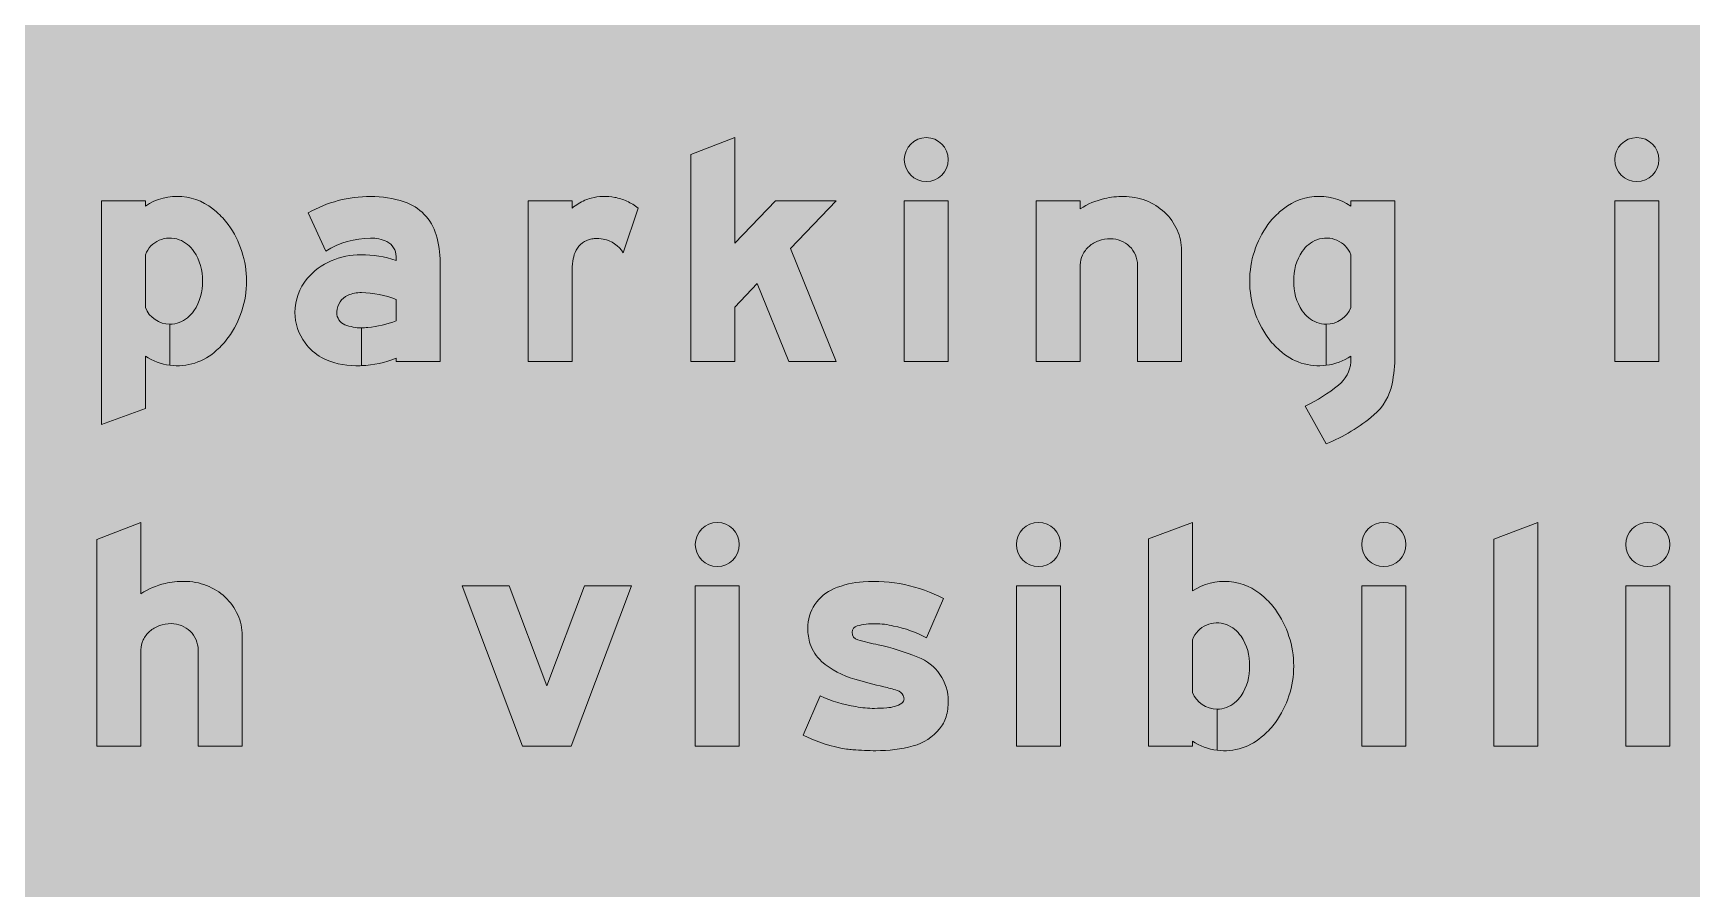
# Model space of a CAD drawing. Header units: millimetres. Extents: x 1969 to 2074, y 2991 to 3097.
# Drawn here: x 1988.29 to 2010.91, y 3004.66 to 3016.33 of the extents above; entities that cross this region are included whole.
import ezdxf

# ---------------------------------------------------------------- set-up
doc = ezdxf.new("R2010")
doc.units = ezdxf.units.MM
doc.layers.add('DIM', color=1, linetype='Continuous')
doc.layers.add('GSCOLORFILL', color=7, linetype='Continuous', lineweight=0)
doc.layers.add('GSOUTLINE', color=7, linetype='Continuous', lineweight=0)
doc.layers.get('GSOUTLINE').off()

# ---------------------------------------------------------------- blocks, each defined once
blk = doc.blocks.new('*U400')
at = {"layer": 'GSCOLORFILL', "true_color": 0xf5f5f5, "transparency": 33554687}
blk.add_hatch(color=7, dxfattribs=at).paths.add_polyline_path([(-950.000000000005, -1000), (950.0000000000041, -1000, 0.414213562373095), (1050.000000000004, -900), (1050.000000000004, 900, 0.414213562373095), (950.0000000000041, 1000), (-950.000000000005, 1000, 0.414213562373095), (-1050.000000000005, 900), (-1050.000000000005, -900.0000000000005, 0.414213562373095)])
blk = doc.blocks.new('*U86')
at = {"layer": 'GSCOLORFILL', "linetype": 'Continuous'}
h = blk.add_hatch(color=0, dxfattribs=at)
edge = h.paths.add_edge_path()
edge.add_arc((45.80677982315294, 74.32701415506752), 46.19323120026423, 358.353811366425, 393.8535021597676)
edge.add_arc((60.91561510266509, 84.46194178198404), 28.00000000000004, 33.85350215976774, 69.13242741701937)
edge.add_arc((62.34045196264872, 88.19956668590797), 23.99999999999999, 69.1324274170193, 158.568043919135)
edge.add_line((40, 96.96907101081622), (40, 49.03092898918378))
edge.add_arc((62.34045196264873, 57.800433314092), 23.99999999999999, 201.4319560808649, 270)
edge.add_line((62.34045196264873, 33.80043331409202), (62.34045196264873, -3.574473431724321))
edge.add_arc((69.00257494377648, 48.36448062052214), 52.36448062052215, 236.3677911496907, 262.69067776652605, ccw=False)
edge.add_line((40, 4.765289374724148), (40, -42.75961538461539))
edge.add_line((40, -42.75961538461539), (0, -57.49999999999999))
edge.add_line((0, -57.49999999999999), (0, 146))
edge.add_line((0, 146), (40, 146))
edge.add_line((40, 146), (40, 141.2347106252759))
edge.add_arc((69.0025749437765, 97.63551937947787), 52.36448062052214, 46.93632899857971, 123.6322088503093, ccw=False)
edge.add_arc((63.70470146193474, 87.615712207661), 63.37203257652521, 35.410782097744175, 49.623474417812474, ccw=False)
edge.add_arc((44.51793562419522, 73), 87.48206437580478, 0, 35.93121013899378, ccw=False)
edge.add_arc((44.5179356241952, 73), 87.4820643758048, -35.93121013899378, 0, ccw=False)
edge.add_arc((63.70470146193489, 58.38428779233894), 63.37203257652506, 310.37652558218747, 324.5892179022557, ccw=False)
edge.add_arc((69.00257494377642, 48.36448062052215), 52.3644806205222, 262.70170899991194, 313.06367100142035, ccw=False)
edge.add_line((62.35045196264872, -3.575755136557319), (62.35045196264872, 33.80043539742545))
edge.add_arc((62.34045196264862, 57.80043331409206), 24.00000000000004, 270.0238732421548, 290.8675725829809)
edge.add_arc((60.91561510266511, 61.53805821801595), 28.00000000000001, 290.8675725829806, 326.1464978402322)
edge.add_arc((45.80677982315297, 71.67298584493247), 46.19323120026421, 326.1464978402324, 361.646188633575)
at = {"layer": 'GSCOLORFILL', "color": 0}
blk.add_lwpolyline([(91.98094621685533, 72.99999999999997, 0.1561474372907178), (84.16862514632328, 100.0599392146525, 0.155160827510034), (70.88947312255061, 110.6253161094512, 0.411331395663587), (40, 96.96907101081622), (40, 49.03092898918378, 0.3084429755062391), (62.34045196264873, 33.80043331409202), (62.34045196264873, -3.574473431724321, -0.1153629858599817), (40, 4.765289374724148), (40, -42.75961538461539), (0, -57.49999999999999), (0, 146), (40, 146), (40, 141.2347106252759, -0.3477275210567032), (104.7576009987296, 135.892766306912, -0.06209419030842191), (115.3540975280471, 124.3356577262212, -0.1580767730378781), (132, 73, -0.1580767730378781), (115.3540975280471, 21.66434227377882, -0.062094190308422), (104.7576009987296, 10.10723369308805, -0.2233522246381115), (62.35045196264872, -3.575755136557319), (62.35045196264872, 33.80043539742545, 0.09119938616970456), (70.88947312255061, 35.37468389054882, 0.155160827510034), (84.16862514632328, 45.94006078534746, 0.1561474372907175)], format="xyb", close=True, dxfattribs=at)
blk = doc.blocks.new('*U87')
at = {"layer": 'GSCOLORFILL', "linetype": 'Continuous'}
blk.add_hatch(color=0, dxfattribs=at).paths.add_polyline_path([(91.99999999999989, 95.44033577145203), (91.99999999999989, 91.75569963669679, 0.08100507043754805), (59.91953844420409, 96.98738914505502, 0.1014742160753828), (32.92684469106193, 91.45226904517564, 0.1197283995981818), (11.16861765178227, 75.33308504889472, 0.1754854121989099), (0, 44.49098118164371, 0.162185951185596), (9.198205530711505, 16.87991725761773, 0.09962377950152626), (24.24940108183667, 3.435786395090417, 0.1178281433564822), (55.36485303884586, -4.000000000000028, 0.01259221290035344), (60.50437854736413, -3.870543474057882), (60.50437854736418, 30.44590424709844, -0.09643868278043381), (45.49812347970108, 33.36744272502021, -0.3055685730968929), (38, 44.49098118164358, -0.01000308247268235), (38.01449229959674, 45.21530038588774, -0.2881603305628229), (48.24719211376062, 60.13617985242543, -0.1118126494378583), (60.80315011960487, 62.49690242181767, -0.08137338335513948), (92, 56.34782538492402), (92, 36.91597781560395, -0.0720389147267735), (66.20162791964776, 30.85371626019864, -0.03568194688239786), (60.51437854736417, 30.44590549709844), (60.51437854736406, -3.870038894188326, 0.07931235260569526), (92, 2.799999999999983), (92, 0), (132, 0), (132, 90.24413145539907, 0.07131460927379192), (128.4502155484503, 115.0057552505379, 0.247093300969659), (99.29227802593027, 145.1204166717226, 0.07943033779107565), (68.76995305164318, 150.0000000000001, 0.130157360885894), (12.03366872579696, 134.9761925316005), (28.09152440947727, 100.3138559626782, -0.1407932063417405), (68.76995305164307, 112.0000000000001, -0.127608200101516), (83.66512167935822, 108.8781984363012, -0.2849461240288968)])
at = {"layer": 'GSCOLORFILL', "color": 0}
blk.add_lwpolyline([(55.3648530388453, -4.000000000000014, 0.01259221290035482), (60.50437854736413, -3.870543474057854), (60.50437854736418, 30.44590424709844, -0.09643868278043409), (45.49812347970104, 33.36744272502022, -0.3055685730968945), (38, 44.49098118164369, -0.0100030824726959), (38.01449229959678, 45.21530038588883, -0.2881603305628071), (48.24719211376072, 60.13617985242547, -0.1084920170889828), (60.42376644223515, 62.50839828890307, -0.08234480440022278), (92, 56.34782538492404), (92, 36.91597781560394, -0.0720389147267738), (66.20162791964765, 30.8537162601986, -0.03568194688239714), (60.51437854736417, 30.44590549709845), (60.51437854736406, -3.870038894188326, 0.07931235260569527), (92, 2.799999999999986), (92, 0), (132, 0), (132, 90.24413145539917, 0.0713146092737911), (128.4502155484504, 115.0057552505377, 0.2470933009696595), (99.29227802593039, 145.1204166717225, 0.07943033779107607), (68.76995305164314, 150.0000000000001, 0.1301573608858939), (12.03366872579696, 134.9761925316005), (28.09152440947727, 100.3138559626782, -0.1407932063417409), (68.7699530516432, 112.0000000000001, -0.1276082001015154), (83.66512167935826, 108.8781984363012, -0.2849461240288967), (91.99999999999989, 95.44033577145198), (91.99999999999989, 91.7556996366968, 0.0810050704375488), (59.91953844420379, 96.98738914505503, 0.1014742160753588), (32.92684469106766, 91.45226904517807, 0.1197283995982114), (11.16861765178197, 75.33308504889436, 0.1754854121989074), (0, 44.49098118164371, 0.1621859511855917), (9.19820553071105, 16.87991725761833, 0.0996237795015298), (24.24940108183662, 3.435786395090425, 0.1178281433564803)], format="xyb", close=True, dxfattribs=at)
blk = doc.blocks.new('*U88')
at = {"layer": 'GSCOLORFILL', "linetype": 'Continuous'}
h = blk.add_hatch(color=0, dxfattribs=at)
edge = h.paths.add_edge_path()
edge.add_arc((62.34939213927608, 79.6854098176108), 32.00000000000017, 79.18246767352575, 93.8556250591469)
edge.add_arc((61.63370283579749, 90.30471540881575), 21.35660475137249, 93.85562505914676, 106.8366272197322)
edge.add_arc((61.24077079005933, 91.6031686651475), 19.99999999999997, 106.8366272197323, 158.1191728451246)
edge.add_arc((71.65289149145738, 87.4215696900377), 31.2204290242896, 158.1191728451244, 173.0836916735146)
edge.add_arc((124.7709534774721, 80.62591342850244), 84.77100697890104, 172.847292452201, 179.93562804887)
edge.add_line((40, 80.72115384615384), (40, 0))
edge.add_line((40, 0), (0, 0))
edge.add_line((0, 0), (0, 146))
edge.add_line((0, 146), (40, 146))
edge.add_line((40, 146), (40, 139.4741517586929))
edge.add_arc((80.20100428125309, 86.17638380713848), 66.75906540567411, 115.41999205079091, 127.02622125869931, ccw=False)
edge.add_arc((64.42216422748476, 119.3766412768664), 29.99999999999999, 103.83237165386458, 115.4199920507906, ccw=False)
edge.add_arc((69.56115049428412, 98.50534936501198), 51.49465063498803, 79.69148826116168, 103.83237165386458, ccw=False)
edge.add_arc((70.72335768463735, 104.8951663668707), 44.99999999999991, 64.9550848169091, 79.69148826116168, ccw=False)
edge.add_arc((66.12650663724236, 95.0573295974977), 55.8588246073303, 52.669442036432486, 64.95508481690922, ccw=False)
edge.add_line((100, 139.4734835723265), (86.44384074260017, 98.8029509025588))
edge.add_arc((63.19046988328277, 84.08717555524916), 27.51859917207702, 32.32746235299488, 79.18246767352575)
at = {"layer": 'GSCOLORFILL', "color": 0}
blk.add_lwpolyline([(68.35521238202534, 111.1167655505695, 0.06411134923532956), (60.19762973862049, 111.6129828317178, 0.05670095452127784), (55.44789640508208, 110.7458593422669, 0.2275732212208249), (42.68155049846757, 99.0567142756719, 0.06538798349459168), (40.6596501983656, 91.1811152222656, 0.03093856440725937), (40, 80.72115384615384), (40, 0), (0, 0), (0, 146), (40, 146), (40, 139.4741517586929, -0.05068506447739766), (51.54465506371872, 146.4722084002377, -0.05060365996564109), (57.24970115181003, 148.5066219398892, -0.1057257860161052), (78.77603464991518, 149.1687972739115, -0.06438845141651094), (89.77314480369034, 145.6640958440934, -0.05365763651898708), (100, 139.4734835723265), (86.44384074260017, 98.8029509025588, 0.2073403558268148)], format="xyb", close=True, dxfattribs=at)
blk = doc.blocks.new('*U89')
at = {"layer": 'GSCOLORFILL', "linetype": 'Continuous'}
blk.add_hatch(color=0, dxfattribs=at).paths.add_polyline_path([(90.67667566303874, 102.6105590409248), (132, 146), (76.76187473197388, 146), (40, 107.4000756516775), (40, 203.4999790823973), (0, 188.0614180476359), (0, 0), (40, 0), (40, 49.40011041501656), (60.37012409718483, 70.78871626958689), (88.87815591327308, 0), (132, 0)])
at = {"layer": 'GSCOLORFILL', "color": 0}
blk.add_lwpolyline([(90.67667566303874, 102.6105590409248), (132, 146), (76.76187473197388, 146), (40, 107.4000756516775), (40, 203.4999790823973), (0, 188.0614180476359), (0, 0), (40, 0), (40, 49.40011041501656), (60.37012409718483, 70.78871626958689), (88.87815591327308, 0), (132, 0)], close=True, dxfattribs=at)
blk = doc.blocks.new('*U90')
at = {"layer": 'GSCOLORFILL', "linetype": 'Continuous'}
h = blk.add_hatch(color=0, dxfattribs=at)
edge = h.paths.add_edge_path()
edge.add_arc((20, 183.5), 20, 0, 360)
h.paths.add_polyline_path([(0, 0), (40, 0), (40, 146), (0, 146)])
at = {"layer": 'GSCOLORFILL', "color": 0}
blk.add_lwpolyline([(0, 0), (40, 0), (40, 146), (0, 146)], close=True, dxfattribs=at)
blk.add_circle((20, 183.5), 20, dxfattribs=at)
blk = doc.blocks.new('*U91')
at = {"layer": 'GSCOLORFILL', "linetype": 'Continuous'}
h = blk.add_hatch(color=0, dxfattribs=at)
edge = h.paths.add_edge_path()
edge.add_line((92, 0), (132, 0))
edge.add_line((132, 0), (132, 100.8830320548367))
edge.add_arc((86.07534682756113, 100.8830320548367), 45.92465317243887, 0, 23.93171822373219)
edge.add_arc((82.82425516028829, 99.44019281717665), 49.48153131130479, 23.9317182237323, 46.97501240943514)
edge.add_arc((80.730439071099, 97.19681228199994), 52.55021540077338, 46.97501240943514, 68.86358468613743)
edge.add_arc((79.37453284269009, 93.68953779756492), 56.31046220243508, 68.86358468613724, 90)
edge.add_arc((79.37453284269016, 69.99478146240604), 80.00521853759396, 90.00000000000006, 102.6042796135857)
edge.add_arc((78.69265252470947, 78.028513876337), 72.02451076747664, 103.4695365311017, 122.4942570075609)
edge.add_line((40, 138.7772487758923), (40, 146))
edge.add_line((40, 146), (0, 146))
edge.add_line((0, 146), (0, 0))
edge.add_line((0, 0), (40, 0))
edge.add_line((40, 0), (40, 87.71753286589909))
edge.add_arc((60.83417894850335, 87.71753286589907), 20.83417894850335, 154.5282720028093, 180, ccw=False)
edge.add_arc((64.03048830144326, 86.19490705822675), 24.37462847220524, 131.0076349936261, 154.5282720028095, ccw=False)
edge.add_arc((66.09710507856303, 83.81817613339857), 27.52419269484106, 109.80736038530819, 131.0076349936261, ccw=False)
edge.add_arc((67.43949500252651, 80.09104704004271), 31.48569518587881, 89.99999999999989, 109.80736038530819, ccw=False)
edge.add_arc((67.43949500252654, 86.30962031839455), 25.26712190752697, 68.08082655396481, 90, ccw=False)
edge.add_arc((67.71532962649242, 86.9951175565081), 24.52820973193388, 45.82979570204179, 68.0808265539651, ccw=False)
edge.add_arc((68.14207601105291, 87.43440733147506), 23.91576546252974, 23.092845889367595, 45.82979570204168, ccw=False)
edge.add_arc((68.80608426861333, 87.7175328658991), 23.19391573138667, 0, 23.092845889368277, ccw=False)
edge.add_line((92, 87.7175328658991), (92, 0))
at = {"layer": 'GSCOLORFILL', "color": 0}
blk.add_lwpolyline([(92, 0), (132, 0), (132, 100.8830320548367, 0.1048030179721755), (128.0518361595565, 119.5122594239381, 0.1008855307406956), (116.5863575327339, 135.6139731601839, 0.09579836817007248), (99.67950495013713, 146.2116879931507, 0.09248737428302214), (79.37453284269009, 150, 0.05505205982243612), (61.91610325133973, 148.0719114650645, 0.0832022013956986), (40, 138.7772487758923), (40, 146), (0, 146), (0, 0), (40, 0), (40, 87.71753286589909, -0.1116012735434615), (42.02513207801013, 96.67759805996153, -0.102989975481698), (48.03684201390564, 104.5885415981205, -0.09276840372104511), (56.77029056251172, 109.7139617844638, -0.08664174293623028), (67.43949500252654, 111.5767422259215, -0.09593311806680128), (76.87166745856348, 109.7502169884754, -0.09739464939670303), (84.80639463560613, 104.5885415981205, -0.09953542793436854), (90.14148262972458, 96.81470296034922, -0.1011039461656413), (92, 87.7175328658991)], format="xyb", close=True, dxfattribs=at)
blk = doc.blocks.new('*U92')
at = {"layer": 'GSCOLORFILL', "linetype": 'Continuous'}
h = blk.add_hatch(color=0, dxfattribs=at)
edge = h.paths.add_edge_path()
edge.add_line((92, 96.96907101081621), (92, 49.03092898918375))
edge.add_arc((69.65954803735139, 57.80043331409183), 23.99999999999983, 270.02387324215454, 338.5680439191352, ccw=False)
edge.add_line((69.66954803735138, 33.80043539742543), (69.66954803735138, -3.573189769877047))
edge.add_arc((62.99742505622353, 48.36448062052192), 52.36448062052196, 277.3203537392904, 303.63220885031)
edge.add_line((92.00000000000045, 4.765289374724446), (92, -0.5961538461539373))
edge.add_arc((61.57602362323368, 2.106248939403532), 30.54376072767438, 308.9309891776315, 354.9240369506624, ccw=False)
edge.add_arc((-13.71930590193001, 95.31756979823027), 150.3675354326558, 295.3190077031434, 308.9309891776316, ccw=False)
edge.add_line((50.58653846153834, -40.60576923076935), (69.5288461538463, -74.99999999999996))
edge.add_arc((10.2407554963178, 71.58986519008066), 158.1254763479349, 292.0208095466113, 310.504011416393)
edge.add_arc((80.46839128262309, -10.62447545274072), 50.00000000000007, 310.5040114163928, 348.7704622094159)
edge.add_arc((1.999999999999147, 4.954727656441462), 130.0000000000009, 348.7704622094162, 360)
edge.add_line((132, 4.954727656441493), (132, 146))
edge.add_line((132, 146), (92, 146))
edge.add_line((92, 146), (92, 141.2347106252758))
edge.add_arc((62.9974250562235, 97.63551937947835), 52.36448062052173, 56.36779114969037, 133.0636710014207)
edge.add_arc((68.29529853806469, 87.61571220766152), 63.37203257652439, 130.3765255821875, 144.5892179022557)
edge.add_arc((87.4820643758033, 73.00000000000048), 87.48206437580325, 144.0687898610058, 180.0000000000003)
edge.add_arc((87.48206437580485, 72.99999999999996), 87.4820643758048, 180, 215.9312101389945)
edge.add_arc((68.29529853806235, 58.38428779233616), 63.37203257652117, 215.4107820977447, 229.6234744178129)
edge.add_arc((62.99742505622349, 48.3644806205219), 52.36448062052195, 226.9363289985797, 277.3093222334741)
edge.add_line((69.65954803735139, -3.574473431724343), (69.65954803735139, 33.800433314092))
edge.add_arc((69.65954803735127, 57.80043331409189), 23.99999999999989, 249.1324274170193, 270.0000000000002, ccw=False)
edge.add_arc((71.08438489733498, 61.53805821801588), 28.00000000000002, 213.8535021597678, 249.1324274170193, ccw=False)
edge.add_arc((86.19322017684689, 71.67298584493246), 46.19323120026405, 178.3538113664254, 213.8535021597679, ccw=False)
edge.add_arc((86.19322017684811, 74.3270141550671), 46.19323120026529, 146.1464978402325, 181.646188633575, ccw=False)
edge.add_arc((71.08438489733494, 84.46194178198411), 27.99999999999998, 110.8675725829807, 146.1464978402321, ccw=False)
edge.add_arc((69.65954803735136, 88.19956668590815), 23.99999999999984, 21.43195608086461, 110.8675725829809, ccw=False)
at = {"layer": 'GSCOLORFILL', "color": 0}
blk.add_lwpolyline([(92, 96.96907101081621), (92, 49.03092898918375, -0.3083289023896013), (69.66954803735138, 33.80043539742543), (69.66954803735138, -3.573189769877047, 0.1153142115089289), (92.00000000000045, 4.765289374724446), (92, -0.5961538461539369, -0.203420709161922), (80.76923076923072, -21.65384615384625, -0.05946341080105919), (50.58653846153834, -40.60576923076935), (69.5288461538463, -74.99999999999996, 0.08082348706582156), (112.9434555127777, -48.64250016796412, 0.1685380103300383), (129.5111358342626, -20.36147739597986, 0.04903735144977058), (132, 4.954727656441493), (132, 146), (92, 146), (92, 141.2347106252758, 0.3477275210567068), (27.24239900127043, 135.8927663069119, 0.062094190308422), (16.64590247195298, 124.3356577262212, 0.1580767730378813), (5.684341886080801e-14, 72.99999999999999, 0.1580767730378813), (16.64590247195355, 21.66434227377793, 0.062094190308422), (27.24239900127054, 10.10723369308794, 0.2234027591822664), (69.65954803735139, -3.574473431724343), (69.65954803735139, 33.800433314092, -0.09130442022594537), (61.11052687744944, 35.37468389054875, -0.1551608275100334), (47.83137485367683, 45.94006078534734, -0.1561474372907168), (40.01905378314467, 72.9999999999996, -0.1561474372907167), (47.83137485367683, 100.0599392146526, -0.1551608275100335), (61.11052687744944, 110.6253161094512, -0.4113313956635899)], format="xyb", close=True, dxfattribs=at)
blk = doc.blocks.new('*U94')
at = {"layer": 'GSCOLORFILL', "linetype": 'Continuous'}
h = blk.add_hatch(color=0, dxfattribs=at)
edge = h.paths.add_edge_path()
edge.add_arc((20, 183.5), 20, 0, 360)
h.paths.add_polyline_path([(0, 0), (40, 0), (40, 146), (0, 146)])
at = {"layer": 'GSCOLORFILL', "color": 0}
blk.add_lwpolyline([(0, 0), (40, 0), (40, 146), (0, 146)], close=True, dxfattribs=at)
blk.add_circle((20, 183.5), 20, dxfattribs=at)
blk = doc.blocks.new('*U82')
at = {"layer": 'GSOUTLINE', "color": 28, "true_color": 0x0a0a0a, "xscale": 0.3, "yscale": 0.3, "zscale": 0.3}
for name, p in [('*U89', (325.2, 8.082668874372531e-16)), ('*U90', (383.4000000000001, 8.082668874372531e-16)), ('*U94', (577.2000000000002, 2.277843046414077e-15)), ('*U86', (164.4, 8.082668874372531e-16)), ('*U87', (217.2, 8.082668874372531e-16)), ('*U88', (280.8000000000001, 8.082668874372531e-16)), ('*U91', (419.4000000000001, 8.082668874372531e-16)), ('*U92', (477.6000000000001, 8.082668874372531e-16))]:
    blk.add_blockref(name, p, dxfattribs=at)
blk = doc.blocks.new('*U78')
at = {"layer": 'GSOUTLINE'}
blk.add_blockref('*U82', (149, 0), dxfattribs=at)
blk = doc.blocks.new('*U119')
at = {"layer": 'GSCOLORFILL', "linetype": 'Continuous'}
h = blk.add_hatch(color=0, dxfattribs=at)
edge = h.paths.add_edge_path()
edge.add_arc((82.82425516028829, 99.44019281717665), 49.48153131130479, 23.9317182237323, 46.97501240943514)
edge.add_arc((80.730439071099, 97.19681228199994), 52.55021540077338, 46.97501240943514, 68.86358468613743)
edge.add_arc((79.37453284269009, 93.68953779756492), 56.31046220243508, 68.86358468613724, 90)
edge.add_arc((79.37453284269013, 69.99478146240578), 80.00521853759422, 90.00000000000004, 102.6042796135857)
edge.add_arc((78.69265252470949, 78.02851387633709), 72.02451076747657, 103.4695365311018, 122.494257007561)
edge.add_line((40, 138.7772487758923), (40, 203.5))
edge.add_line((40, 203.5), (0, 188.061048935149))
edge.add_line((0, 188.061048935149), (0, 0))
edge.add_line((0, 0), (40, 0))
edge.add_line((40, 0), (40, 87.71753286589909))
edge.add_arc((60.83417894850335, 87.71753286589906), 20.83417894850335, 154.5282720028093, 179.9999999999999, ccw=False)
edge.add_arc((64.03048830144324, 86.19490705822675), 24.37462847220523, 131.0076349936261, 154.5282720028095, ccw=False)
edge.add_arc((66.09710507856305, 83.81817613339857), 27.52419269484106, 109.80736038530819, 131.0076349936261, ccw=False)
edge.add_arc((67.43949500252651, 80.09104704004268), 31.48569518587884, 89.99999999999989, 109.8073603853081, ccw=False)
edge.add_arc((67.43949500252654, 86.30962031839455), 25.26712190752697, 68.08082655396481, 90, ccw=False)
edge.add_arc((67.71532962649242, 86.9951175565081), 24.52820973193388, 45.82979570204179, 68.0808265539651, ccw=False)
edge.add_arc((68.14207601105291, 87.43440733147506), 23.91576546252974, 23.092845889367595, 45.82979570204168, ccw=False)
edge.add_arc((68.80608426861333, 87.7175328658991), 23.19391573138667, 0, 23.092845889368277, ccw=False)
edge.add_line((92, 87.7175328658991), (92, 0))
edge.add_line((92, 0), (132, 0))
edge.add_line((132, 0), (132, 100.8830320548367))
edge.add_arc((86.07534682756113, 100.8830320548367), 45.92465317243887, 0, 23.93171822373219)
at = {"layer": 'GSCOLORFILL', "color": 0}
blk.add_lwpolyline([(128.0518361595565, 119.5122594239381, 0.1008855307406956), (116.5863575327339, 135.6139731601839, 0.09579836817007248), (99.67950495013713, 146.2116879931507, 0.09248737428302214), (79.37453284269009, 150, 0.05505205982243612), (61.91610325133968, 148.0719114650645, 0.08320220139569849), (40, 138.7772487758923), (40, 203.5), (0, 188.061048935149), (0, 0), (40, 0), (40, 87.71753286589909, -0.1116012735434615), (42.02513207801013, 96.67759805996153, -0.1029899754816981), (48.03684201390564, 104.5885415981205, -0.0927684037210451), (56.77029056251172, 109.7139617844638, -0.0866417429362302), (67.43949500252654, 111.5767422259215, -0.09593311806680133), (76.87166745856348, 109.7502169884754, -0.09739464939670305), (84.80639463560613, 104.5885415981205, -0.09953542793436852), (90.14148262972458, 96.81470296034922, -0.1011039461656413), (92, 87.7175328658991), (92, 0), (132, 0), (132, 100.8830320548367, 0.1048030179721755)], format="xyb", close=True, dxfattribs=at)
blk = doc.blocks.new('*U121')
at = {"layer": 'GSCOLORFILL', "linetype": 'Continuous'}
blk.add_hatch(color=0, dxfattribs=at).paths.add_polyline_path([(42.74411638848363, 146), (-5.684341886080801e-14, 146), (55, 0), (99, 0), (154, 146), (111.2558836115163, 146), (77, 55.0661998676112)])
at = {"layer": 'GSCOLORFILL', "color": 0}
blk.add_lwpolyline([(42.74411638848363, 146), (-5.684341886080801e-14, 146), (55, 0), (99, 0), (154, 146), (111.2558836115163, 146), (77, 55.0661998676112)], close=True, dxfattribs=at)
blk = doc.blocks.new('*U122')
at = {"layer": 'GSCOLORFILL', "linetype": 'Continuous'}
h = blk.add_hatch(color=0, dxfattribs=at)
edge = h.paths.add_edge_path()
edge.add_arc((20, 183.5), 20, 0, 360)
h.paths.add_polyline_path([(0, 0), (40, 0), (40, 146), (0, 146)])
at = {"layer": 'GSCOLORFILL', "color": 0}
blk.add_lwpolyline([(0, 0), (40, 0), (40, 146), (0, 146)], close=True, dxfattribs=at)
blk.add_circle((20, 183.5), 20, dxfattribs=at)
blk = doc.blocks.new('*U123')
at = {"layer": 'GSCOLORFILL', "linetype": 'Continuous'}
h = blk.add_hatch(color=0, dxfattribs=at)
edge = h.paths.add_edge_path()
edge.add_arc((57.04809869947276, 119.8328805938402), 123.5321927724528, 242.4961932683436, 261.8694965575901)
edge.add_arc((53.71998100542415, 96.53722157130275), 100.0000000000024, 261.8694965575902, 265.1519738482694)
edge.add_arc((66.21862231920029, 241.6474585865565), 245.6474585865565, 265.107608171087, 270.0000000000001)
edge.add_arc((66.21862231920042, 131.9747102902726), 135.9747102902726, 270, 284.4435322635993)
edge.add_arc((87.2590612707279, 46.34088427169955), 47.80953013638941, 285.6226736631587, 320.3523653819187)
edge.add_arc((101.1805741564732, 35.22608435564997), 29.99999999999998, 319.7323865260209, 343.6226527274166)
edge.add_arc((81.80400426282898, 40.92059556639213), 50.19601244732598, 343.6226527274163, 359.9999999999994)
edge.add_arc((89.00001671015495, 40.92059556639154), 43.00000000000001, 1.893539531289907e-14, 69.18818315342611)
edge.add_arc((16.05241641888303, -138.5133822483264), 236.6861660067048, 68.11449460139696, 77.23401985654974)
edge.add_arc((94.51345069635283, 239.4277879376127), 149.4137513972377, 252.5527129735471, 259.9161950224817, ccw=False)
edge.add_arc((51.47063191465703, 103.6643462865297), 6.999999999999889, 179.9999999999987, 255.4747783885001, ccw=False)
edge.add_arc((50.47063191465716, 103.6643462865299), 6.000000000000028, 102.54264727027169, 179.9999999999999, ccw=False)
edge.add_arc((65.64780095031338, 42.10628842555992), 69.40000000000022, 89.99999999999989, 103.73705193554952, ccw=False)
edge.add_arc((65.64780095031372, 45.79820099565288), 65.70808742990727, 75.32981732184709, 90.00000000000023, ccw=False)
edge.add_arc((61.02696965695392, 2.524341248836961), 108.9348976843505, 61.960118961990474, 78.7448742602677, ccw=False)
edge.add_line((112.2357431799014, 98.6725260875295), (127.765396080293, 134.3226644606046))
edge.add_arc((64.10131200426957, 12.89460858794806), 137.105391412052, 62.33221629363134, 93.9600594258144)
edge.add_arc((60.58404460477583, 66.43598350916228), 83.44915727455098, 94.08965739914548, 112.8040930515216)
edge.add_arc((43.43278835085897, 107.2290521135412), 39.19715124941032, 112.8040930515213, 179.9999999999999)
edge.add_arc((51.05550185413682, 107.229052113541), 46.81986475268818, 179.9999999999997, 197.7033940085153)
edge.add_arc((39.79538488486676, 103.6347554354414), 34.99999999999996, 197.7033940085154, 228.9800530521989)
edge.add_arc((67.94885695159381, 135.9988574342928), 77.89583998016634, 228.9800530521987, 254.4046679698572)
edge.add_arc((180.6814777892678, 523.286242251045), 481.25292436943, 253.8732627195755, 257.1126817232802)
edge.add_arc((23.27666724641634, -155.9827217344985), 216.0210395275996, 73.25621887920119, 76.59824136527482, ccw=False)
edge.add_arc((82.13062099668643, 41.27101212237104), 10.18575544192083, 28.380935658022793, 70.61944541562929, ccw=False)
edge.add_arc((84.50556633552358, 43.06024042338811), 7.259455561422927, -6.821210263296962e-13, 24.864253273064094, ccw=False)
edge.add_arc((87.14026439805514, 43.06024042338805), 4.62475749889137, 305.9611071235292, 359.99999999999966, ccw=False)
edge.add_arc((75.22760905289778, 62.12064011164888), 27.09249869824658, 271.5940234921716, 302.6799450747393, ccw=False)
edge.add_arc((64.94135319761187, 148.6960069178715), 114.1922925204953, 270, 275.54791453290073, ccw=False)
edge.add_arc((64.9413531976119, 125.4779451809503), 90.97423078357409, 259.298160210608, 270, ccw=False)
edge.add_arc((65.77137398291288, 153.4567410203305), 118.7013581719851, 244.9593251638854, 261.41282890968307, ccw=False)
edge.add_line((15.52965290039157, 45.91241576539187), (5.684341886080801e-14, 10.2622773923169))
at = {"layer": 'GSCOLORFILL', "color": 0}
blk.add_lwpolyline([(5.684341886080801e-14, 10.2622773923169, 0.0847339050038457), (39.57715238664395, -2.457628793048443, 0.01432348851223868), (45.26867214772892, -3.105015349554833, 0.02135032962812063), (66.21862231920045, -4, 0.06310536671966191), (100.1342132484514, 0.2976259876374812, 0.1527075565803294), (124.071588358597, 15.83532705228083, 0.1046201662672657), (129.9633399784606, 26.76721967789148, 0.07158154296650225), (132.000016710155, 40.92059556639155, 0.3114087542038766), (104.2779062178993, 81.11494955036741, 0.03981245015694775), (68.35282961608164, 92.32207421006899, -0.03214031166382581), (49.71498880493823, 96.88808498170275, -0.3417662096246649), (44.47063191465713, 103.6643462865299, -0.3514561393354569), (49.16763444178665, 109.5211540847843, -0.06001108108311035), (65.64780095031347, 111.5062884255601, -0.06409831628663638), (82.28867201293883, 109.3641837535197, -0.07336853364636661), (112.2357431799014, 98.6725260875295), (127.765396080293, 134.3226644606046, 0.138885296741723), (54.63266828484393, 149.6726519295844, 0.0818391088294697), (28.24069999400078, 143.362376309172, 0.3018983132132873), (4.235637101448646, 107.2290521135412, 0.07739963479117314), (6.452863445709056, 92.99162318599028, 0.1373237408913014), (16.82412420338716, 77.22791573994759, 0.1113931483884311), (47.00723421257834, 60.97079386290355, 0.01413557325089771), (73.34554027579202, 54.15579799035581, -0.01458335771775569), (85.5106722244692, 50.87959514070334, -0.186415696591001), (91.09211770660357, 46.11262245786521, -0.1089184394422165), (91.76502189694651, 43.06024042338802, -0.240258249844662), (89.8560882572728, 39.31688862463122, -0.1364758940213938), (75.9812510998998, 35.03862561162538, -0.02421207337799446), (64.94135319761187, 34.5037143973762, -0.0467295542745229), (48.04760526388586, 36.08604427592016, -0.07191554887824611), (15.52965290039157, 45.91241576539187)], format="xyb", close=True, dxfattribs=at)
blk = doc.blocks.new('*U124')
at = {"layer": 'GSCOLORFILL', "linetype": 'Continuous'}
h = blk.add_hatch(color=0, dxfattribs=at)
edge = h.paths.add_edge_path()
edge.add_arc((20, 183.5), 20, 0, 360)
h.paths.add_polyline_path([(0, 0), (40, 0), (40, 146), (0, 146)])
at = {"layer": 'GSCOLORFILL', "color": 0}
blk.add_lwpolyline([(0, 0), (40, 0), (40, 146), (0, 146)], close=True, dxfattribs=at)
blk.add_circle((20, 183.5), 20, dxfattribs=at)
blk = doc.blocks.new('*U125')
at = {"layer": 'GSCOLORFILL', "linetype": 'Continuous'}
h = blk.add_hatch(color=0, dxfattribs=at)
edge = h.paths.add_edge_path()
edge.add_arc((44.51793562419519, 73.00000000000007), 87.48206437580481, 324.0687898610061, 359.99999999999994, ccw=False)
edge.add_arc((63.70470146193492, 58.38428779233871), 63.37203257652487, 310.3765255821876, 324.5892179022558, ccw=False)
edge.add_arc((69.00257494377652, 48.36448062052203), 52.36448062052203, 262.70170899991183, 313.06367100142035, ccw=False)
edge.add_line((62.35045196264872, -3.575755136557277), (62.35045196264872, 33.80043539742545))
edge.add_arc((62.34045196264868, 57.80043331409205), 24.00000000000002, 270.0238732421547, 290.8675725829808)
edge.add_arc((60.91561510266509, 61.53805821801595), 28.00000000000003, 290.8675725829806, 326.1464978402323)
edge.add_arc((45.80677982315294, 71.67298584493247), 46.19323120026423, 326.1464978402324, 361.646188633575)
edge.add_arc((45.8067798231529, 74.32701415506752), 46.19323120026427, 358.353811366425, 393.8535021597676)
edge.add_arc((60.91561510266507, 84.46194178198411), 28.00000000000001, 33.8535021597676, 69.13242741701919)
edge.add_arc((62.34045196264874, 88.19956668590797), 24.00000000000001, 69.13242741701923, 158.568043919135)
edge.add_line((40, 96.96907101081622), (40, 49.03092898918378))
edge.add_arc((62.34045196264873, 57.800433314092), 23.99999999999999, 201.4319560808649, 270)
edge.add_line((62.34045196264873, 33.80043331409202), (62.34045196264873, -3.574473431724307))
edge.add_arc((69.00257494377641, 48.36448062052206), 52.36448062052204, 236.3677911496907, 262.6906777665261, ccw=False)
edge.add_line((40, 4.765289374724148), (40, 0))
edge.add_line((40, 0), (0, 0))
edge.add_line((0, 0), (0, 188.7596153846154))
edge.add_line((0, 188.7596153846154), (40, 203.5))
edge.add_line((40, 203.5), (40, 141.2347106252759))
edge.add_arc((69.00257494377648, 97.6355193794779), 52.36448062052212, 46.93632899857971, 123.6322088503093, ccw=False)
edge.add_arc((63.7047014619348, 87.61571220766103), 63.37203257652513, 35.410782097744175, 49.623474417812474, ccw=False)
edge.add_arc((44.51793562419522, 72.99999999999999), 87.48206437580478, 0, 35.93121013899378, ccw=False)
at = {"layer": 'GSCOLORFILL', "color": 0}
blk.add_lwpolyline([(132, 72.99999999999999, -0.1580767730378781), (115.3540975280471, 21.66434227377881, -0.062094190308422), (104.7576009987296, 10.10723369308806, -0.2233522246381122), (62.35045196264872, -3.575755136557277), (62.35045196264872, 33.80043539742545, 0.09119938616970456), (70.88947312255061, 35.3746838905488, 0.155160827510034), (84.16862514632328, 45.94006078534746, 0.1561474372907175), (91.98094621685533, 72.99999999999999, 0.1561474372907175), (84.16862514632328, 100.0599392146525, 0.1551608275100337), (70.88947312255067, 110.6253161094512, 0.4113313956635876), (40, 96.96907101081622), (40, 49.03092898918378, 0.3084429755062391), (62.34045196264873, 33.80043331409202), (62.34045196264873, -3.574473431724307, -0.115362985859982), (40, 4.765289374724148), (40, 0), (0, 0), (0, 188.7596153846154), (40, 203.5), (40, 141.2347106252759, -0.3477275210567035), (104.7576009987296, 135.8927663069119, -0.062094190308422), (115.3540975280471, 124.3356577262211, -0.1580767730378781)], format="xyb", close=True, dxfattribs=at)
blk = doc.blocks.new('*U126')
at = {"layer": 'GSCOLORFILL', "linetype": 'Continuous'}
h = blk.add_hatch(color=0, dxfattribs=at)
edge = h.paths.add_edge_path()
edge.add_arc((20, 183.5), 20, 0, 360)
h.paths.add_polyline_path([(0, 0), (40, 0), (40, 146), (0, 146)])
at = {"layer": 'GSCOLORFILL', "color": 0}
blk.add_lwpolyline([(0, 0), (40, 0), (40, 146), (0, 146)], close=True, dxfattribs=at)
blk.add_circle((20, 183.5), 20, dxfattribs=at)
blk = doc.blocks.new('*U127')
at = {"layer": 'GSCOLORFILL', "linetype": 'Continuous'}
blk.add_hatch(color=0, dxfattribs=at).paths.add_polyline_path([(40, 0), (40, 203.5), (0, 188.3275862068966), (0, 0)])
at = {"layer": 'GSCOLORFILL', "color": 0}
blk.add_lwpolyline([(40, 0), (40, 203.5), (0, 188.3275862068966), (0, 0)], close=True, dxfattribs=at)
blk = doc.blocks.new('*U128')
at = {"layer": 'GSCOLORFILL', "linetype": 'Continuous'}
h = blk.add_hatch(color=0, dxfattribs=at)
edge = h.paths.add_edge_path()
edge.add_arc((20, 183.5), 20, 0, 360)
h.paths.add_polyline_path([(0, 0), (40, 0), (40, 146), (0, 146)])
at = {"layer": 'GSCOLORFILL', "color": 0}
blk.add_lwpolyline([(0, 0), (40, 0), (40, 146), (0, 146)], close=True, dxfattribs=at)
blk.add_circle((20, 183.5), 20, dxfattribs=at)
blk = doc.blocks.new('*U115')
at = {"layer": 'GSOUTLINE', "color": 28, "true_color": 0x0a0a0a, "yscale": 0.3}
for name, p, xscale, zscale in [('*U119', (163.2, 0), 0.3, 0.3), ('*U122', (326.4, 1.469576158976824e-15), 0.3, 0.3), ('*U124', (414, 1.469576158976824e-15), 0.3, 0.3), ('*U125', (450, 1.469576158976824e-15), 0.3, 0.3), ('*U126', (508.2, 1.469576158976824e-15), 0.3, 0.3), ('*U127', (544.2, 1.469576158976824e-15), 0.3, 0.3), ('*U128', (580.2, 1.469576158976824e-15), 0.3, 0.3), ('*U121', (262.8, 1.469576158976824e-15), 0.3, 0.3), ('*U123', (355.8, 1.469576158976824e-15), 0.2999999620223798, 0.2999999620223798)]:
    blk.add_blockref(name, p, dxfattribs=dict(at, xscale=xscale, zscale=zscale))
blk = doc.blocks.new('*U111')
at = {"layer": 'GSOUTLINE'}
blk.add_blockref('*U115', (149, 0), dxfattribs=at)

msp = doc.modelspace()

# ---------------------------------------------------------------- block references
at = {"xscale": 0.05, "yscale": 0.05, "zscale": 0.05}
for name, p in [('*U78', (1973.546129431854, 3011.850439407066)), ('*U111', (1973.546129431854, 3006.600439407066))]:
    msp.add_blockref(name, p, dxfattribs=at)
at = {"layer": 'DIM', "xscale": 0.05, "yscale": 0.05, "zscale": 0.05}
msp.add_blockref('*U400', (2021.546129431853, 3046.850439407066), dxfattribs=at)

doc.saveas('drawing.dxf')
